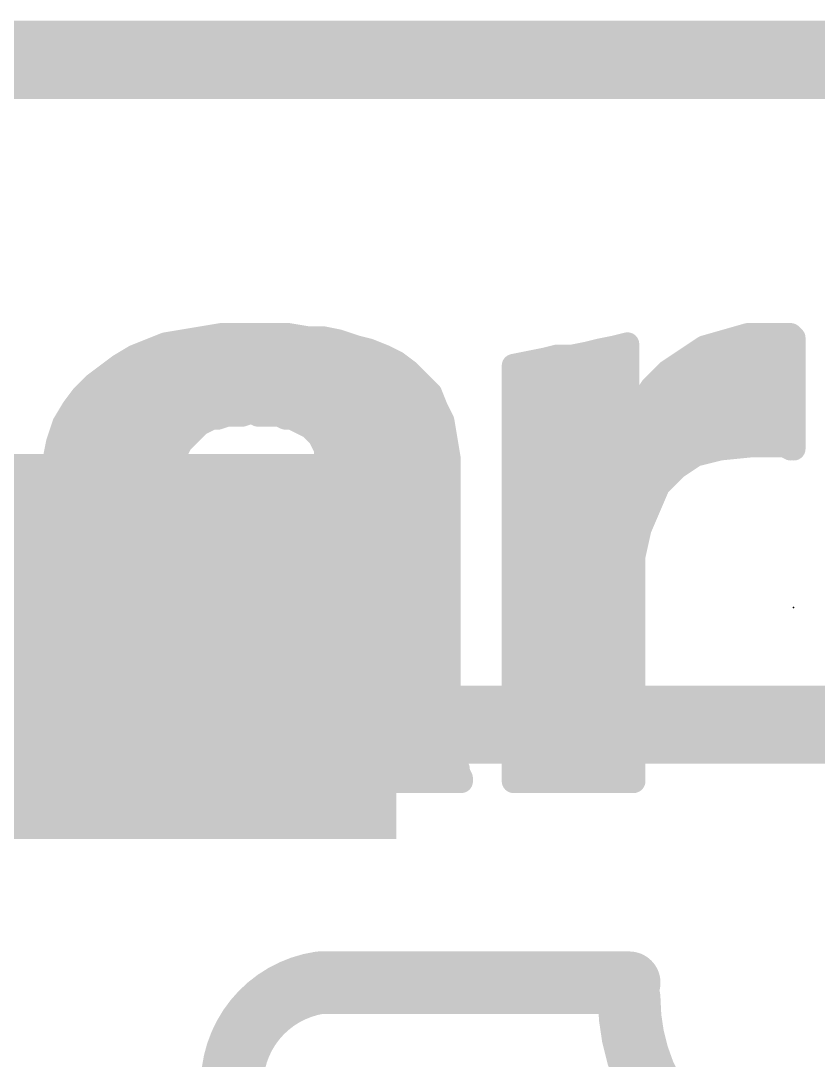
# Model space of a CAD drawing. Extents: x -29 to 78, y -18 to 17.
# Drawn here: x 10.064 to 12.653, y 13.261 to 16.637 of the extents above; entities that cross this region are included whole.
import ezdxf

# ---------------------------------------------------------------- set-up
doc = ezdxf.new("R2010")
doc.units = 0
for name, color, linetype in [('1', 12, 'CONTINUOUS'), ('16', 53, 'CONTINUOUS'), ('20', 53, 'CONTINUOUS'), ('21', 41, 'CONTINUOUS'), ('23', 53, 'CONTINUOUS')]:
    doc.layers.add(name, color=color, linetype=linetype)

# ---------------------------------------------------------------- blocks, each defined once
blk = doc.blocks.new('RECT')
blk.add_solid([(-0.5, -0.5), (0.5, -0.5), (-0.5, 0.5), (0.5, 0.5)])

msp = doc.modelspace()

# ---------------------------------------------------------------- linework, layer by layer
at = {"layer": '1', "const_width": 0.254}
msp.add_lwpolyline([(0, 16.51), (21.59, 16.51)], dxfattribs=at)
at = {"layer": '16', "const_width": 0.254}
for points in [[(0, 16.51), (21.59, 16.51)], [(9.783, 14.605), (10.037, 14.351)], [(14.732, 14.351), (10.037, 14.351)]]:
    msp.add_lwpolyline(points, dxfattribs=at)
at = {"layer": '16', "const_width": 0.127}
for points in [[(10.037, 14.4145, 1), (10.037, 14.2875)], [(9.9921, 14.3061, 1), (10.0819, 14.3959)]]:
    msp.add_lwpolyline(points, format="xyb", dxfattribs=at)
at = {"layer": '20', "const_width": 0.2032}
msp.add_lwpolyline([(0, 16.51), (21.59, 16.51)], dxfattribs=at)
at = {"layer": '21'}
for points, const_width in [([(10.534, 15.587), (10.714, 15.617)], 0.0762), ([(10.714, 15.617), (10.934, 15.617)], 0.0762), ([(10.934, 15.617), (10.994, 15.607)], 0.0762), ([(10.994, 15.607), (11.044, 15.607)], 0.0762), ([(11.044, 15.607), (11.094, 15.597)], 0.0762), ([(11.094, 15.597), (11.154, 15.577)], 0.0762), ([(12.284, 15.577), (12.424, 15.617)], 0.0762), ([(12.424, 15.617), (12.564, 15.617)], 0.0762), ([(12.564, 15.617), (12.574, 15.607)], 0.0762), ([(12.574, 15.607), (12.574, 15.247)], 0.0762), ([(10.434, 15.547), (10.534, 15.587)], 0.0762), ([(11.154, 15.577), (11.194, 15.567)], 0.0762), ([(11.194, 15.567), (11.244, 15.547)], 0.0762), ([(11.904, 15.557), (11.944, 15.567)], 0.0762), ([(11.944, 15.567), (11.994, 15.577)], 0.0762), ([(11.994, 15.577), (12.034, 15.587)], 0.0762), ([(12.034, 15.587), (12.034, 15.317)], 0.0762), ([(12.164, 15.497), (12.284, 15.577)], 0.0762), ([(10.384, 15.517), (10.434, 15.547)], 0.0762), ([(10.4303, 15.5448), (11.2484, 15.5448)], 0.0762), ([(11.244, 15.547), (11.284, 15.527)], 0.0762), ([(11.284, 15.527), (11.324, 15.497)], 0.0762), ([(11.664, 15.517), (11.764, 15.537)], 0.0762), ([(11.764, 15.537), (11.804, 15.547)], 0.0762), ([(11.7952, 15.5448), (12.034, 15.5448)], 0.0762), ([(11.804, 15.547), (11.854, 15.547)], 0.0762), ([(11.854, 15.547), (11.904, 15.557)], 0.0762), ([(12.2357, 15.5448), (12.574, 15.5448)], 0.0762), ([(10.304, 15.457), (10.384, 15.517)], 0.0762), ([(11.324, 15.497), (11.394, 15.427)], 0.0762), ([(11.664, 14.167), (11.664, 15.517)], 0.0762), ([(12.114, 15.447), (12.164, 15.497)], 0.0762), ([(10.3195, 15.4686), (11.3524, 15.4686)], 0.0762), ([(11.664, 15.4686), (12.034, 15.4686)], 0.0762), ([(12.1356, 15.4686), (12.574, 15.4686)], 0.0762), ([(10.264, 15.417), (10.304, 15.457)], 0.0762), ([(11.394, 15.427), (11.414, 15.377)], 0.0762), ([(12.074, 15.387), (12.114, 15.447)], 0.0762), ([(10.234, 15.377), (10.264, 15.417)], 0.0762), ([(10.2455, 15.3924), (11.4078, 15.3924)], 0.0762), ([(11.664, 15.3924), (12.034, 15.3924)], 0.0762), ([(12.0776, 15.3924), (12.574, 15.3924)], 0.0762), ([(10.204, 15.327), (10.234, 15.377)], 0.0762), ([(10.734, 15.357), (10.704, 15.347)], 0.0762), ([(10.784, 15.357), (10.734, 15.357)], 0.0762), ([(10.814, 15.367), (10.784, 15.357)], 0.0762), ([(10.834, 15.357), (10.814, 15.367)], 0.0762), ([(10.904, 15.357), (10.834, 15.357)], 0.0762), ([(10.924, 15.347), (10.904, 15.357)], 0.0762), ([(11.414, 15.377), (11.434, 15.337)], 0.0762), ([(12.044, 15.317), (12.074, 15.387)], 0.0762), ([(10.184, 15.267), (10.204, 15.327)], 0.0762), ([(10.644, 15.327), (10.584, 15.267)], 0.0762), ([(10.684, 15.347), (10.644, 15.327)], 0.0762), ([(10.704, 15.347), (10.684, 15.347)], 0.0762), ([(10.944, 15.347), (10.924, 15.347)], 0.0762), ([(11.004, 15.317), (10.944, 15.347)], 0.0762), ([(11.434, 15.337), (11.454, 15.217)], 0.0762), ([(10.2004, 15.3162), (10.6332, 15.3162)], 0.0762), ([(11.034, 15.287), (11.004, 15.317)], 0.0762), ([(11.0048, 15.3162), (11.4375, 15.3162)], 0.0762), ([(11.664, 15.3162), (12.574, 15.3162)], 0.0762), ([(12.034, 15.317), (12.044, 15.317)], 0.0762), ([(10.174, 15.217), (10.184, 15.267)], 0.0762), ([(10.584, 15.267), (10.564, 15.227)], 0.0762), ([(11.054, 15.247), (11.034, 15.287)], 0.0762), ([(12.434, 15.257), (12.334, 15.247)], 0.0762), ([(12.544, 15.257), (12.434, 15.257)], 0.0762), ([(12.564, 15.247), (12.544, 15.257)], 0.0762), ([(10.1786, 15.24), (10.5705, 15.24)], 0.0762), ([(10.564, 15.227), (10.564, 15.197)], 0.0762), ([(11.054, 15.227), (11.054, 15.247)], 0.0762), ([(11.054, 15.24), (11.4502, 15.24)], 0.0762), ([(11.064, 15.197), (11.054, 15.227)], 0.0762), ([(11.664, 15.24), (12.306, 15.24)], 0.0762), ([(12.254, 15.227), (12.194, 15.187)], 0.0762), ([(12.334, 15.247), (12.254, 15.227)], 0.0762), ([(12.574, 15.247), (12.564, 15.247)], 0.0762), ([(10.164, 15.147), (10.174, 15.217)], 0.0762), ([(10.564, 15.197), (10.554, 15.177)], 0.0762), ([(11.064, 15.167), (11.064, 15.197)], 0.0762), ([(11.454, 15.217), (11.454, 14.317)], 0.0762), ([(10.1664, 15.1638), (10.554, 15.1638)], 0.0762), ([(10.554, 15.177), (10.554, 15.147)], 0.0762), ([(11.054, 15.117), (11.064, 15.167)], 0.0762), ([(11.0634, 15.1638), (11.454, 15.1638)], 0.0762), ([(11.664, 15.1638), (12.1708, 15.1638)], 0.0762), ([(12.194, 15.187), (12.134, 15.127)], 0.0762), ([(10.554, 15.147), (10.164, 15.147)], 0.0762), ([(12.134, 15.127), (12.074, 14.987)], 0.0762), ([(11.024, 15.077), (11.054, 15.117)], 0.0762), ([(11.032, 15.0876), (11.454, 15.0876)], 0.0762), ([(11.664, 15.0876), (12.1171, 15.0876)], 0.0762), ([(10.984, 15.047), (11.024, 15.077)], 0.0762), ([(10.854, 15.017), (10.924, 15.027)], 0.0762), ([(10.924, 15.027), (10.984, 15.047)], 0.0762), ([(10.594, 14.977), (10.684, 14.997)], 0.0762), ([(10.684, 14.997), (10.774, 15.007)], 0.0762), ([(10.774, 15.007), (10.854, 15.017)], 0.0762), ([(10.8092, 15.0114), (10.8551, 15.0114)], 0.0762), ([(10.854, 15.017), (10.894, 14.807)], 0.0762), ([(10.894, 14.807), (10.854, 15.017)], 0.0762), ([(10.8551, 15.0114), (11.454, 15.0114)], 0.0762), ([(11.664, 15.0114), (12.0845, 15.0114)], 0.0762), ([(12.074, 14.987), (12.054, 14.897)], 0.0762), ([(10.424, 14.947), (10.514, 14.967)], 0.0762), ([(10.514, 14.967), (10.594, 14.977)], 0.0762), ([(10.674, 14.767), (10.594, 14.977)], 0.0762), ([(10.594, 14.977), (10.674, 14.767)], 0.0762), ([(10.274, 14.877), (10.344, 14.917)], 0.0762), ([(10.344, 14.917), (10.424, 14.947)], 0.0762), ([(10.3925, 14.9352), (10.6099, 14.9352)], 0.0762), ([(10.6099, 14.9352), (10.8696, 14.9352)], 0.0762), ([(10.8696, 14.9352), (11.454, 14.9352)], 0.0762), ([(11.664, 14.9352), (12.0625, 14.9352)], 0.0762), ([(12.054, 14.897), (12.054, 14.167)], 0.0762), ([(10.214, 14.817), (10.274, 14.877)], 0.0762), ([(10.256, 14.859), (10.639, 14.859)], 0.0762), ([(10.639, 14.859), (10.8841, 14.859)], 0.0762), ([(10.8841, 14.859), (11.048, 14.859)], 0.0762), ([(11.044, 14.857), (11.034, 14.847)], 0.0762), ([(11.064, 14.867), (11.044, 14.857)], 0.0762), ([(11.064, 14.677), (11.064, 14.867)], 0.0762), ([(11.064, 14.859), (11.454, 14.859)], 0.0762), ([(11.664, 14.859), (12.054, 14.859)], 0.0762), ([(10.164, 14.747), (10.214, 14.817)], 0.0762), ([(10.984, 14.827), (10.944, 14.807)], 0.0762), ([(11.004, 14.827), (10.984, 14.827)], 0.0762), ([(11.014, 14.837), (11.004, 14.827)], 0.0762), ([(11.034, 14.847), (11.014, 14.837)], 0.0762), ([(10.1896, 14.7828), (10.668, 14.7828)], 0.0762), ([(10.668, 14.7828), (10.7514, 14.7828)], 0.0762), ([(10.764, 14.787), (10.734, 14.777)], 0.0762), ([(10.804, 14.787), (10.764, 14.787)], 0.0762), ([(10.834, 14.797), (10.804, 14.787)], 0.0762), ([(10.874, 14.797), (10.834, 14.797)], 0.0762), ([(10.894, 14.807), (10.874, 14.797)], 0.0762), ([(10.944, 14.807), (10.894, 14.807)], 0.0762), ([(11.064, 14.7828), (11.454, 14.7828)], 0.0762), ([(11.664, 14.7828), (12.054, 14.7828)], 0.0762), ([(10.674, 14.767), (10.574, 14.717)], 0.0762), ([(10.694, 14.767), (10.674, 14.767)], 0.0762), ([(10.714, 14.777), (10.694, 14.767)], 0.0762), ([(10.734, 14.777), (10.714, 14.777)], 0.0762), ([(10.134, 14.657), (10.164, 14.747)], 0.0762), ([(10.574, 14.717), (10.534, 14.677)], 0.0762), ([(10.1505, 14.7066), (10.5636, 14.7066)], 0.0762), ([(11.064, 14.7066), (11.454, 14.7066)], 0.0762), ([(11.664, 14.7066), (12.054, 14.7066)], 0.0762), ([(10.124, 14.547), (10.134, 14.657)], 0.0762), ([(10.534, 14.677), (10.514, 14.637)], 0.0762), ([(11.054, 14.657), (11.064, 14.677)], 0.0762), ([(11.054, 14.627), (11.054, 14.657)], 0.0762), ([(10.1316, 14.6304), (10.514, 14.6304)], 0.0762), ([(10.514, 14.637), (10.514, 14.597)], 0.0762), ([(11.044, 14.607), (11.054, 14.627)], 0.0762), ([(11.054, 14.6304), (11.454, 14.6304)], 0.0762), ([(11.664, 14.6304), (12.054, 14.6304)], 0.0762), ([(10.514, 14.597), (10.504, 14.567)], 0.0762), ([(11.044, 14.577), (11.044, 14.607)], 0.0762), ([(10.124, 14.497), (10.124, 14.547)], 0.0762), ([(10.1247, 14.5542), (10.5104, 14.5542)], 0.0762), ([(10.504, 14.567), (10.514, 14.547)], 0.0762), ([(10.514, 14.547), (10.514, 14.527)], 0.0762), ([(11.014, 14.527), (11.034, 14.547)], 0.0762), ([(11.034, 14.547), (11.044, 14.577)], 0.0762), ([(11.0364, 14.5542), (11.454, 14.5542)], 0.0762), ([(11.664, 14.5542), (12.054, 14.5542)], 0.0762), ([(10.514, 14.527), (10.524, 14.497)], 0.0762), ([(11.004, 14.497), (11.014, 14.527)], 0.0762), ([(10.134, 14.447), (10.124, 14.497)], 0.0762), ([(10.524, 14.497), (10.524, 14.487)], 0.0762), ([(10.524, 14.487), (10.534, 14.467)], 0.0762), ([(10.954, 14.447), (11.004, 14.497)], 0.0762), ([(10.1278, 14.478), (10.5285, 14.478)], 0.0762), ([(10.154, 14.367), (10.134, 14.447)], 0.0762), ([(10.534, 14.467), (10.564, 14.437)], 0.0762), ([(10.924, 14.427), (10.954, 14.447)], 0.0762), ([(10.985, 14.478), (11.454, 14.478)], 0.0762), ([(11.664, 14.478), (12.054, 14.478)], 0.0762), ([(10.564, 14.437), (10.584, 14.427)], 0.0762), ([(10.584, 14.427), (10.594, 14.417)], 0.0762), ([(10.594, 14.417), (10.614, 14.407)], 0.0762), ([(10.804, 14.397), (10.924, 14.427)], 0.0762), ([(10.1453, 14.4018), (10.6444, 14.4018)], 0.0762), ([(10.614, 14.407), (10.634, 14.407)], 0.0762), ([(10.634, 14.407), (10.654, 14.397)], 0.0762), ([(10.654, 14.397), (10.804, 14.397)], 0.0762), ([(10.8232, 14.4018), (11.454, 14.4018)], 0.0762), ([(11.664, 14.4018), (12.054, 14.4018)], 0.0762), ([(10.174, 14.327), (10.154, 14.367)], 0.0762), ([(10.204, 14.287), (10.174, 14.327)], 0.0762), ([(10.1751, 14.3256), (11.454, 14.3256)], 0.0762), ([(11.454, 14.317), (11.464, 14.297)], 0.0762), ([(11.664, 14.3256), (12.054, 14.3256)], 0.0762), ([(10.264, 14.227), (10.204, 14.287)], 0.0762), ([(11.054, 14.287), (11.034, 14.257)], 0.0762), ([(11.074, 14.307), (11.054, 14.287)], 0.0762), ([(11.074, 14.287), (11.074, 14.307)], 0.0762), ([(11.084, 14.277), (11.074, 14.287)], 0.0762), ([(11.084, 14.217), (11.084, 14.277)], 0.0762), ([(11.464, 14.297), (11.464, 14.257)], 0.0762), ([(10.2416, 14.2494), (11.0226, 14.2494)], 0.0762), ([(11.034, 14.257), (11.004, 14.237)], 0.0762), ([(11.084, 14.2494), (11.4678, 14.2494)], 0.0762), ([(11.464, 14.257), (11.474, 14.237)], 0.0762), ([(11.664, 14.2494), (12.054, 14.2494)], 0.0762), ([(10.294, 14.207), (10.264, 14.227)], 0.0762), ([(10.974, 14.227), (10.944, 14.207)], 0.0762), ([(11.004, 14.237), (10.974, 14.227)], 0.0762), ([(11.094, 14.207), (11.084, 14.217)], 0.0762), ([(11.474, 14.237), (11.474, 14.227)], 0.0762), ([(11.474, 14.227), (11.484, 14.207)], 0.0762), ([(10.374, 14.167), (10.294, 14.207)], 0.0762), ([(10.894, 14.177), (10.864, 14.167)], 0.0762), ([(10.924, 14.197), (10.894, 14.177)], 0.0762), ([(10.944, 14.207), (10.924, 14.197)], 0.0762), ([(11.094, 14.197), (11.094, 14.207)], 0.0762), ([(11.104, 14.187), (11.094, 14.197)], 0.0762), ([(11.104, 14.167), (11.104, 14.187)], 0.0762), ([(11.484, 14.207), (11.484, 14.197)], 0.0762), ([(11.484, 14.197), (11.494, 14.177)], 0.0762), ([(11.494, 14.177), (11.494, 14.167)], 0.0762), ([(10.3616, 14.1732), (10.8826, 14.1732)], 0.0762), ([(10.414, 14.157), (10.374, 14.167)], 0.0762), ([(10.454, 14.137), (10.414, 14.157)], 0.0762), ([(10.764, 14.147), (10.734, 14.137)], 0.0762), ([(10.794, 14.147), (10.764, 14.147)], 0.0762), ([(10.824, 14.157), (10.794, 14.147)], 0.0762), ([(10.864, 14.167), (10.824, 14.157)], 0.0762), ([(11.104, 14.1732), (11.494, 14.1732)], 0.0762), ([(11.494, 14.167), (11.104, 14.167)], 0.0762), ([(11.664, 14.1732), (12.054, 14.1732)], 0.0762), ([(12.054, 14.167), (11.664, 14.167)], 0.0762), ([(10.504, 14.137), (10.454, 14.137)], 0.0762), ([(10.554, 14.127), (10.504, 14.137)], 0.0762), ([(10.634, 14.127), (10.554, 14.127)], 0.0762), ([(10.664, 14.137), (10.634, 14.127)], 0.0762), ([(10.734, 14.137), (10.664, 14.137)], 0.0762), ([(11.0347, 13.5128), (12.0396, 13.5128)], 0.2032)]:
    msp.add_lwpolyline(points, dxfattribs=dict(at, const_width=const_width))
for points, const_width in [([(10.714, 15.6361, 1), (10.714, 15.598)], 0.0381), ([(10.7171, 15.5982, 1), (10.7109, 15.6358)], 0.0381), ([(10.9371, 15.6358, 1), (10.9309, 15.5982)], 0.0381), ([(10.934, 15.598, 1), (10.934, 15.6361)], 0.0381), ([(10.994, 15.6261, 1), (10.994, 15.588)], 0.0381), ([(10.9909, 15.5882, 1), (10.9971, 15.6258)], 0.0381), ([(11.0477, 15.6257, 1), (11.0403, 15.5883)], 0.0381), ([(11.044, 15.588, 1), (11.044, 15.6261)], 0.0381), ([(11.1, 15.6151, 1), (11.088, 15.5789)], 0.0381), ([(11.0903, 15.5783, 1), (11.0977, 15.6157)], 0.0381), ([(12.424, 15.6361, 1), (12.424, 15.598)], 0.0381), ([(12.4292, 15.5987, 1), (12.4188, 15.6353)], 0.0381), ([(12.5775, 15.6305, 1), (12.5505, 15.6035)], 0.0381), ([(12.593, 15.607, 1), (12.5549, 15.607)], 0.0381), ([(12.5605, 15.5935, 1), (12.5875, 15.6205)], 0.0381), ([(12.564, 15.598, 1), (12.564, 15.6361)], 0.0381), ([(10.5309, 15.6058, 1), (10.5371, 15.5682)], 0.0381), ([(10.5411, 15.5693, 1), (10.5269, 15.6047)], 0.0381), ([(11.1586, 15.5955, 1), (11.1494, 15.5585)], 0.0381), ([(11.148, 15.5589, 1), (11.16, 15.5951)], 0.0381), ([(11.2011, 15.5847, 1), (11.1869, 15.5493)], 0.0381), ([(11.1894, 15.5485, 1), (11.1986, 15.5855)], 0.0381), ([(11.9403, 15.5857, 1), (11.9477, 15.5483)], 0.0381), ([(11.9486, 15.5485, 1), (11.9394, 15.5855)], 0.0381), ([(11.9894, 15.5955, 1), (11.9986, 15.5585)], 0.0381), ([(11.9977, 15.5583, 1), (11.9903, 15.5957)], 0.0381), ([(12.0531, 15.587, 1), (12.015, 15.587)], 0.0381), ([(12.0386, 15.5685, 1), (12.0294, 15.6055)], 0.0381), ([(12.2788, 15.5953, 1), (12.2892, 15.5587)], 0.0381), ([(12.2946, 15.5611, 1), (12.2734, 15.5929)], 0.0381), ([(10.4303, 15.5639, 1), (10.4303, 15.5258)], 0.0381), ([(10.4269, 15.5647, 1), (10.4411, 15.5293)], 0.0381), ([(10.4438, 15.5307, 1), (10.4242, 15.5633)], 0.0381), ([(11.2525, 15.564, 1), (11.2355, 15.53)], 0.0381), ([(11.2369, 15.5293, 1), (11.2511, 15.5647)], 0.0381), ([(11.2484, 15.5258, 1), (11.2484, 15.5639)], 0.0381), ([(11.2954, 15.5422, 1), (11.2726, 15.5118)], 0.0381), ([(11.2755, 15.51, 1), (11.2925, 15.544)], 0.0381), ([(11.7594, 15.5555, 1), (11.7686, 15.5185)], 0.0381), ([(11.7677, 15.5183, 1), (11.7603, 15.5557)], 0.0381), ([(11.7952, 15.5639, 1), (11.7952, 15.5258)], 0.0381), ([(11.804, 15.5661, 1), (11.804, 15.528)], 0.0381), ([(11.8086, 15.5285, 1), (11.7994, 15.5655)], 0.0381), ([(11.8503, 15.5657, 1), (11.8577, 15.5283)], 0.0381), ([(11.854, 15.528, 1), (11.854, 15.5661)], 0.0381), ([(11.8994, 15.5755, 1), (11.9086, 15.5385)], 0.0381), ([(11.9077, 15.5383, 1), (11.9003, 15.5757)], 0.0381), ([(12.034, 15.5258, 1), (12.034, 15.5639)], 0.0381), ([(12.2357, 15.5639, 1), (12.2357, 15.5258)], 0.0381), ([(12.574, 15.5258, 1), (12.574, 15.5639)], 0.0381), ([(10.3742, 15.5333, 1), (10.3938, 15.5007)], 0.0381), ([(10.3954, 15.5018, 1), (10.3726, 15.5322)], 0.0381), ([(11.3375, 15.5105, 1), (11.3105, 15.4835)], 0.0381), ([(11.3126, 15.4818, 1), (11.3354, 15.5122)], 0.0381), ([(11.683, 15.517, 1), (11.6449, 15.517)], 0.0381), ([(11.6603, 15.5357, 1), (11.6677, 15.4983)], 0.0381), ([(12.1534, 15.5129, 1), (12.1746, 15.4811)], 0.0381), ([(12.1775, 15.4835, 1), (12.1505, 15.5105)], 0.0381), ([(10.3195, 15.4877, 1), (10.3195, 15.4496)], 0.0381), ([(11.3524, 15.4496, 1), (11.3524, 15.4877)], 0.0381), ([(11.664, 15.4877, 1), (11.664, 15.4496)], 0.0381), ([(12.034, 15.4496, 1), (12.034, 15.4877)], 0.0381), ([(12.1356, 15.4877, 1), (12.1356, 15.4496)], 0.0381), ([(12.574, 15.4496, 1), (12.574, 15.4877)], 0.0381), ([(10.2926, 15.4722, 1), (10.3154, 15.4418)], 0.0381), ([(10.3175, 15.4435, 1), (10.2905, 15.4705)], 0.0381), ([(11.4117, 15.4341, 1), (11.3763, 15.4199)], 0.0381), ([(12.1005, 15.4605, 1), (12.1275, 15.4335)], 0.0381), ([(12.1299, 15.4364, 1), (12.0981, 15.4576)], 0.0381), ([(10.2455, 15.4115, 1), (10.2455, 15.3734)], 0.0381), ([(10.2505, 15.4305, 1), (10.2775, 15.4035)], 0.0381), ([(10.2792, 15.4056, 1), (10.2488, 15.4284)], 0.0381), ([(11.3805, 15.4135, 1), (11.4075, 15.4405)], 0.0381), ([(11.4078, 15.3734, 1), (11.4078, 15.4115)], 0.0381), ([(11.664, 15.4115, 1), (11.664, 15.3734)], 0.0381), ([(12.034, 15.3734, 1), (12.034, 15.4115)], 0.0381), ([(12.0776, 15.4115, 1), (12.0776, 15.3734)], 0.0381), ([(12.574, 15.3734, 1), (12.574, 15.4115)], 0.0381), ([(10.2188, 15.3884, 1), (10.2492, 15.3656)], 0.0381), ([(10.2503, 15.3672, 1), (10.2177, 15.3868)], 0.0381), ([(10.734, 15.3761, 1), (10.734, 15.338)], 0.0381), ([(10.74, 15.3389, 1), (10.728, 15.3751)], 0.0381), ([(10.778, 15.3751, 1), (10.79, 15.3389)], 0.0381), ([(10.784, 15.338, 1), (10.784, 15.3761)], 0.0381), ([(10.8225, 15.384, 1), (10.8055, 15.35)], 0.0381), ([(10.82, 15.3489, 1), (10.808, 15.3851)], 0.0381), ([(10.834, 15.3761, 1), (10.834, 15.338)], 0.0381), ([(10.9125, 15.374, 1), (10.8955, 15.34)], 0.0381), ([(10.904, 15.338, 1), (10.904, 15.3761)], 0.0381), ([(11.431, 15.3855, 1), (11.397, 15.3685)], 0.0381), ([(11.3963, 15.3699, 1), (11.4317, 15.3841)], 0.0381), ([(12.0581, 15.3976, 1), (12.0899, 15.3764)], 0.0381), ([(12.0915, 15.3795, 1), (12.0565, 15.3945)], 0.0381), ([(10.2221, 15.321, 1), (10.1859, 15.333)], 0.0381), ([(10.6355, 15.344, 1), (10.6525, 15.31)], 0.0381), ([(10.6575, 15.3135, 1), (10.6305, 15.3405)], 0.0381), ([(10.684, 15.3661, 1), (10.684, 15.328)], 0.0381), ([(10.6925, 15.33, 1), (10.6755, 15.364)], 0.0381), ([(10.698, 15.3651, 1), (10.71, 15.3289)], 0.0381), ([(10.704, 15.328, 1), (10.704, 15.3661)], 0.0381), ([(10.8255, 15.34, 1), (10.8425, 15.374)], 0.0381), ([(10.924, 15.3661, 1), (10.924, 15.328)], 0.0381), ([(10.9155, 15.33, 1), (10.9325, 15.364)], 0.0381), ([(10.9525, 15.364, 1), (10.9355, 15.33)], 0.0381), ([(10.944, 15.328, 1), (10.944, 15.3661)], 0.0381), ([(11.4528, 15.3401, 1), (11.4152, 15.3339)], 0.0381), ([(11.417, 15.3285, 1), (11.451, 15.3455)], 0.0381), ([(10.2004, 15.3353, 1), (10.2004, 15.2972)], 0.0381), ([(10.1877, 15.3368, 1), (10.2203, 15.3172)], 0.0381), ([(10.6332, 15.2972, 1), (10.6332, 15.3353)], 0.0381), ([(11.0175, 15.3305, 1), (10.9905, 15.3035)], 0.0381), ([(11.0048, 15.3353, 1), (11.0048, 15.2972)], 0.0381), ([(10.9955, 15.3, 1), (11.0125, 15.334)], 0.0381), ([(11.4375, 15.2972, 1), (11.4375, 15.3353)], 0.0381), ([(11.664, 15.3353, 1), (11.664, 15.2972)], 0.0381), ([(12.034, 15.3361, 1), (12.034, 15.298)], 0.0381), ([(12.015, 15.317, 1), (12.0531, 15.317)], 0.0381), ([(12.0265, 15.3245, 1), (12.0615, 15.3095)], 0.0381), ([(12.044, 15.298, 1), (12.044, 15.3361)], 0.0381), ([(12.574, 15.2972, 1), (12.574, 15.3353)], 0.0381), ([(10.2027, 15.2633, 1), (10.1653, 15.2707)], 0.0381), ([(10.5705, 15.2805, 1), (10.5975, 15.2535)], 0.0381), ([(10.601, 15.2585, 1), (10.567, 15.2755)], 0.0381), ([(11.051, 15.2955, 1), (11.017, 15.2785)], 0.0381), ([(11.0205, 15.2735, 1), (11.0475, 15.3005)], 0.0381), ([(12.434, 15.2761, 1), (12.434, 15.238)], 0.0381), ([(12.4359, 15.238, 1), (12.4321, 15.276)], 0.0381), ([(12.5525, 15.274, 1), (12.5355, 15.24)], 0.0381), ([(12.544, 15.238, 1), (12.544, 15.2761)], 0.0381), ([(10.1786, 15.2591, 1), (10.1786, 15.221)], 0.0381), ([(10.1659, 15.273, 1), (10.2021, 15.261)], 0.0381), ([(10.5831, 15.227, 1), (10.545, 15.227)], 0.0381), ([(10.5705, 15.221, 1), (10.5705, 15.2591)], 0.0381), ([(11.054, 15.2591, 1), (11.054, 15.221)], 0.0381), ([(11.0721, 15.233, 1), (11.0359, 15.221)], 0.0381), ([(11.0731, 15.247, 1), (11.035, 15.247)], 0.0381), ([(11.037, 15.2385, 1), (11.071, 15.2555)], 0.0381), ([(11.4502, 15.221, 1), (11.4502, 15.2591)], 0.0381), ([(11.664, 15.2591, 1), (11.664, 15.221)], 0.0381), ([(12.2494, 15.2455, 1), (12.2586, 15.2085)], 0.0381), ([(12.2646, 15.2111, 1), (12.2434, 15.2429)], 0.0381), ([(12.306, 15.221, 1), (12.306, 15.2591)], 0.0381), ([(12.3321, 15.266, 1), (12.3359, 15.228)], 0.0381), ([(12.3386, 15.2285, 1), (12.3294, 15.2655)], 0.0381), ([(12.564, 15.266, 1), (12.564, 15.2279)], 0.0381), ([(12.5549, 15.247, 1), (12.593, 15.247)], 0.0381), ([(12.5555, 15.23, 1), (12.5725, 15.264)], 0.0381), ([(12.574, 15.2279, 1), (12.574, 15.266)], 0.0381), ([(10.1553, 15.2207, 1), (10.1927, 15.2133)], 0.0381), ([(10.1929, 15.2143, 1), (10.1551, 15.2197)], 0.0381), ([(10.547, 15.2355, 1), (10.581, 15.2185)], 0.0381), ([(10.581, 15.1885, 1), (10.547, 15.2055)], 0.0381), ([(11.035, 15.227, 1), (11.0731, 15.227)], 0.0381), ([(11.0831, 15.197, 1), (11.045, 15.197)], 0.0381), ([(11.4731, 15.217, 1), (11.435, 15.217)], 0.0381), ([(11.4352, 15.2139, 1), (11.4728, 15.2201)], 0.0381), ([(12.2075, 15.1735, 1), (12.1805, 15.2005)], 0.0381), ([(10.1664, 15.1829, 1), (10.1664, 15.1448)], 0.0381), ([(10.537, 15.1855, 1), (10.571, 15.1685)], 0.0381), ([(10.5731, 15.177, 1), (10.535, 15.177)], 0.0381), ([(10.545, 15.197, 1), (10.5831, 15.197)], 0.0381), ([(10.554, 15.1448, 1), (10.554, 15.1829)], 0.0381), ([(11.0634, 15.1829, 1), (11.0634, 15.1448)], 0.0381), ([(11.0827, 15.1633, 1), (11.0453, 15.1707)], 0.0381), ([(11.0459, 15.191, 1), (11.0821, 15.203)], 0.0381), ([(11.454, 15.1448, 1), (11.454, 15.1829)], 0.0381), ([(11.664, 15.1829, 1), (11.664, 15.1448)], 0.0381), ([(12.1708, 15.1448, 1), (12.1708, 15.1829)], 0.0381), ([(12.1834, 15.2029, 1), (12.2046, 15.1711)], 0.0381), ([(10.164, 15.1661, 1), (10.164, 15.128)], 0.0381), ([(10.1451, 15.1497, 1), (10.1829, 15.1443)], 0.0381), ([(10.535, 15.147, 1), (10.5731, 15.147)], 0.0381), ([(10.554, 15.128, 1), (10.554, 15.1661)], 0.0381), ([(11.045, 15.167, 1), (11.0831, 15.167)], 0.0381), ([(12.1205, 15.1405, 1), (12.1475, 15.1135)], 0.0381), ([(12.1515, 15.1195, 1), (12.1165, 15.1345)], 0.0381), ([(11.032, 15.1067, 1), (11.032, 15.0686)], 0.0381), ([(11.0353, 15.1207, 1), (11.0727, 15.1133)], 0.0381), ([(11.0692, 15.1056, 1), (11.0388, 15.1284)], 0.0381), ([(11.454, 15.0686, 1), (11.454, 15.1067)], 0.0381), ([(11.664, 15.1067, 1), (11.664, 15.0686)], 0.0381), ([(12.1171, 15.0686, 1), (12.1171, 15.1067)], 0.0381), ([(11.0088, 15.0884, 1), (11.0392, 15.0656)], 0.0381), ([(11.0354, 15.0618, 1), (11.0126, 15.0922)], 0.0381), ([(10.918, 15.0451, 1), (10.93, 15.0089)], 0.0381), ([(10.9267, 15.0081, 1), (10.9213, 15.0459)], 0.0381), ([(10.9726, 15.0622, 1), (10.9954, 15.0318)], 0.0381), ([(10.99, 15.0289, 1), (10.978, 15.0651)], 0.0381), ([(10.6819, 15.0159, 1), (10.6861, 14.9781)], 0.0381), ([(10.6881, 14.9784, 1), (10.6799, 15.0156)], 0.0381), ([(10.7716, 15.0259, 1), (10.7764, 14.9881)], 0.0381), ([(10.7761, 14.9881, 1), (10.7719, 15.0259)], 0.0381), ([(10.8092, 15.0305, 1), (10.8092, 14.9924)], 0.0381), ([(10.8727, 15.0206, 1), (10.8353, 15.0134)], 0.0381), ([(10.8727, 15.0206, 1), (10.8353, 15.0134)], 0.0381), ([(10.8513, 15.0359, 1), (10.8567, 14.9981)], 0.0381), ([(10.8551, 15.0305, 1), (10.8551, 14.9924)], 0.0381), ([(10.8564, 14.9981, 1), (10.8516, 15.0359)], 0.0381), ([(10.8551, 14.9924, 1), (10.8551, 15.0305)], 0.0381), ([(11.454, 14.9924, 1), (11.454, 15.0305)], 0.0381), ([(11.664, 15.0305, 1), (11.664, 14.9924)], 0.0381), ([(12.0926, 14.9829, 1), (12.0554, 14.9911)], 0.0381), ([(12.0845, 14.9924, 1), (12.0845, 15.0305)], 0.0381), ([(10.5116, 14.9859, 1), (10.5164, 14.9481)], 0.0381), ([(10.5181, 14.9484, 1), (10.5099, 14.9856)], 0.0381), ([(10.6118, 14.9838, 1), (10.5762, 14.9702)], 0.0381), ([(10.6118, 14.9838, 1), (10.5762, 14.9702)], 0.0381), ([(10.5899, 14.9956, 1), (10.5981, 14.9584)], 0.0381), ([(10.5964, 14.9581, 1), (10.5916, 14.9959)], 0.0381), ([(12.0565, 14.9945, 1), (12.0915, 14.9795)], 0.0381), ([(10.3535, 14.9005, 1), (10.3345, 14.9335)], 0.0381), ([(10.3925, 14.9543, 1), (10.3925, 14.9162)], 0.0381), ([(10.4199, 14.9656, 1), (10.4281, 14.9284)], 0.0381), ([(10.4307, 14.9292, 1), (10.4173, 14.9648)], 0.0381), ([(10.6099, 14.9543, 1), (10.6099, 14.9162)], 0.0381), ([(10.6099, 14.9162, 1), (10.6099, 14.9543)], 0.0381), ([(10.8696, 14.9543, 1), (10.8696, 14.9162)], 0.0381), ([(10.8696, 14.9162, 1), (10.8696, 14.9543)], 0.0381), ([(11.454, 14.9162, 1), (11.454, 14.9543)], 0.0381), ([(11.664, 14.9543, 1), (11.664, 14.9162)], 0.0381), ([(12.0625, 14.9162, 1), (12.0625, 14.9543)], 0.0381), ([(10.3373, 14.9348, 1), (10.3507, 14.8992)], 0.0381), ([(12.0731, 14.897, 1), (12.035, 14.897)], 0.0381), ([(10.256, 14.878, 1), (10.256, 14.8399)], 0.0381), ([(10.2645, 14.8935, 1), (10.2835, 14.8605)], 0.0381), ([(10.2875, 14.8635, 1), (10.2605, 14.8905)], 0.0381), ([(10.639, 14.878, 1), (10.639, 14.8399)], 0.0381), ([(10.639, 14.8399, 1), (10.639, 14.878)], 0.0381), ([(10.8841, 14.878, 1), (10.8841, 14.8399)], 0.0381), ([(10.8841, 14.8399, 1), (10.8841, 14.878)], 0.0381), ([(11.0355, 14.874, 1), (11.0525, 14.84)], 0.0381), ([(11.0575, 14.8435, 1), (11.0305, 14.8705)], 0.0381), ([(11.0831, 14.867, 1), (11.045, 14.867)], 0.0381), ([(11.064, 14.878, 1), (11.064, 14.8399)], 0.0381), ([(11.048, 14.8399, 1), (11.048, 14.878)], 0.0381), ([(11.0725, 14.85, 1), (11.0555, 14.884)], 0.0381), ([(11.454, 14.8399, 1), (11.454, 14.878)], 0.0381), ([(11.664, 14.878, 1), (11.664, 14.8399)], 0.0381), ([(12.0354, 14.9011, 1), (12.0726, 14.8929)], 0.0381), ([(12.054, 14.8399, 1), (12.054, 14.878)], 0.0381), ([(10.2295, 14.8059, 1), (10.1985, 14.8281)], 0.0381), ([(10.984, 14.846, 1), (10.984, 14.8079)], 0.0381), ([(10.9925, 14.81, 1), (10.9755, 14.844)], 0.0381), ([(10.9905, 14.8405, 1), (11.0175, 14.8135)], 0.0381), ([(11.0055, 14.854, 1), (11.0225, 14.82)], 0.0381), ([(11.0275, 14.8235, 1), (11.0005, 14.8505)], 0.0381), ([(11.004, 14.8079, 1), (11.004, 14.846)], 0.0381), ([(11.0205, 14.8605, 1), (11.0475, 14.8335)], 0.0381), ([(11.0425, 14.83, 1), (11.0255, 14.864)], 0.0381), ([(10.1896, 14.8018, 1), (10.1896, 14.7637)], 0.0381), ([(10.2005, 14.8305, 1), (10.2275, 14.8035)], 0.0381), ([(10.668, 14.8018, 1), (10.668, 14.7637)], 0.0381), ([(10.668, 14.7637, 1), (10.668, 14.8018)], 0.0381), ([(10.764, 14.8061, 1), (10.764, 14.768)], 0.0381), ([(10.7514, 14.7637, 1), (10.7514, 14.8018)], 0.0381), ([(10.77, 14.7689, 1), (10.758, 14.8051)], 0.0381), ([(10.798, 14.8051, 1), (10.81, 14.7689)], 0.0381), ([(10.804, 14.768, 1), (10.804, 14.8061)], 0.0381), ([(10.834, 14.8161, 1), (10.834, 14.778)], 0.0381), ([(10.84, 14.7789, 1), (10.828, 14.8151)], 0.0381), ([(10.8655, 14.814, 1), (10.8825, 14.78)], 0.0381), ([(10.874, 14.778, 1), (10.874, 14.8161)], 0.0381), ([(10.894, 14.8261, 1), (10.894, 14.788)], 0.0381), ([(10.8753, 14.8034, 1), (10.9127, 14.8106)], 0.0381), ([(10.8753, 14.8034, 1), (10.9127, 14.8106)], 0.0381), ([(10.9025, 14.79, 1), (10.8855, 14.824)], 0.0381), ([(10.9355, 14.824, 1), (10.9525, 14.79)], 0.0381), ([(10.944, 14.788, 1), (10.944, 14.8261)], 0.0381), ([(11.064, 14.8018, 1), (11.064, 14.7637)], 0.0381), ([(11.454, 14.7637, 1), (11.454, 14.8018)], 0.0381), ([(11.664, 14.8018, 1), (11.664, 14.7637)], 0.0381), ([(12.054, 14.7637, 1), (12.054, 14.8018)], 0.0381), ([(10.674, 14.7861, 1), (10.674, 14.748)], 0.0381), ([(10.6562, 14.7602, 1), (10.6918, 14.7738)], 0.0381), ([(10.6562, 14.7602, 1), (10.6918, 14.7738)], 0.0381), ([(10.6825, 14.75, 1), (10.6655, 14.784)], 0.0381), ([(10.6855, 14.784, 1), (10.7025, 14.75)], 0.0381), ([(10.694, 14.748, 1), (10.694, 14.7861)], 0.0381), ([(10.714, 14.7961, 1), (10.714, 14.758)], 0.0381), ([(10.7225, 14.76, 1), (10.7055, 14.794)], 0.0381), ([(10.728, 14.7951, 1), (10.74, 14.7589)], 0.0381), ([(10.734, 14.758, 1), (10.734, 14.7961)], 0.0381), ([(10.1485, 14.7581, 1), (10.1795, 14.7359)], 0.0381), ([(10.1821, 14.741, 1), (10.1459, 14.753)], 0.0381), ([(10.5655, 14.734, 1), (10.5825, 14.7)], 0.0381), ([(10.5875, 14.7035, 1), (10.5605, 14.7305)], 0.0381), ([(10.1505, 14.7256, 1), (10.1505, 14.6875)], 0.0381), ([(10.5636, 14.6875, 1), (10.5636, 14.7256)], 0.0381), ([(11.064, 14.7256, 1), (11.064, 14.6875)], 0.0381), ([(11.454, 14.6875, 1), (11.454, 14.7256)], 0.0381), ([(11.664, 14.7256, 1), (11.664, 14.6875)], 0.0381), ([(12.054, 14.6875, 1), (12.054, 14.7256)], 0.0381), ([(10.153, 14.6553, 1), (10.115, 14.6587)], 0.0381), ([(10.5205, 14.6905, 1), (10.5475, 14.6635)], 0.0381), ([(10.551, 14.6685, 1), (10.517, 14.6855)], 0.0381), ([(11.0731, 14.657, 1), (11.035, 14.657)], 0.0381), ([(11.045, 14.677, 1), (11.0831, 14.677)], 0.0381), ([(11.081, 14.6685, 1), (11.047, 14.6855)], 0.0381), ([(10.1316, 14.6494, 1), (10.1316, 14.6113)], 0.0381), ([(10.1159, 14.663, 1), (10.1521, 14.651)], 0.0381), ([(10.5331, 14.637, 1), (10.495, 14.637)], 0.0381), ([(10.497, 14.6455, 1), (10.531, 14.6285)], 0.0381), ([(10.514, 14.6113, 1), (10.514, 14.6494)], 0.0381), ([(11.037, 14.6655, 1), (11.071, 14.6485)], 0.0381), ([(11.054, 14.6494, 1), (11.054, 14.6113)], 0.0381), ([(11.071, 14.6185, 1), (11.037, 14.6355)], 0.0381), ([(11.454, 14.6113, 1), (11.454, 14.6494)], 0.0381), ([(11.664, 14.6494, 1), (11.664, 14.6113)], 0.0381), ([(12.054, 14.6113, 1), (12.054, 14.6494)], 0.0381), ([(10.5321, 14.591, 1), (10.4959, 14.603)], 0.0381), ([(11.027, 14.6155, 1), (11.061, 14.5985)], 0.0381), ([(11.0631, 14.607, 1), (11.025, 14.607)], 0.0381), ([(11.035, 14.627, 1), (11.0731, 14.627)], 0.0381), ([(10.1431, 14.547, 1), (10.105, 14.547)], 0.0381), ([(10.1247, 14.5733, 1), (10.1247, 14.5352)], 0.0381), ([(10.521, 14.5755, 1), (10.487, 14.5585)], 0.0381), ([(10.4859, 14.573, 1), (10.5221, 14.561)], 0.0381), ([(10.495, 14.597, 1), (10.5331, 14.597)], 0.0381), ([(10.5331, 14.547, 1), (10.495, 14.547)], 0.0381), ([(10.5104, 14.5352, 1), (10.5104, 14.5733)], 0.0381), ([(11.0364, 14.5733, 1), (11.0364, 14.5352)], 0.0381), ([(11.0475, 14.5335, 1), (11.0205, 14.5605)], 0.0381), ([(11.025, 14.577, 1), (11.0631, 14.577)], 0.0381), ([(11.0621, 14.571, 1), (11.0259, 14.583)], 0.0381), ([(11.454, 14.5352, 1), (11.454, 14.5733)], 0.0381), ([(11.664, 14.5733, 1), (11.664, 14.5352)], 0.0381), ([(12.054, 14.5352, 1), (12.054, 14.5733)], 0.0381), ([(10.105, 14.5487, 1), (10.143, 14.5453)], 0.0381), ([(10.5321, 14.533, 1), (10.4959, 14.521)], 0.0381), ([(10.497, 14.5385, 1), (10.531, 14.5555)], 0.0381), ([(11.0005, 14.5405, 1), (11.0275, 14.5135)], 0.0381), ([(11.0321, 14.521, 1), (10.9959, 14.533)], 0.0381), ([(11.0159, 14.553, 1), (11.0521, 14.541)], 0.0381), ([(10.1427, 14.5007, 1), (10.1053, 14.4933)], 0.0381), ([(10.495, 14.527, 1), (10.5331, 14.527)], 0.0381), ([(10.541, 14.4955, 1), (10.507, 14.4785)], 0.0381), ([(10.5431, 14.497, 1), (10.505, 14.497)], 0.0381), ([(10.5059, 14.491, 1), (10.5421, 14.503)], 0.0381), ([(10.9859, 14.503, 1), (11.0221, 14.491)], 0.0381), ([(11.0175, 14.4835, 1), (10.9905, 14.5105)], 0.0381), ([(10.105, 14.497, 1), (10.1431, 14.497)], 0.0381), ([(10.1278, 14.4971, 1), (10.1278, 14.459)], 0.0381), ([(10.1525, 14.4516, 1), (10.1155, 14.4424)], 0.0381), ([(10.505, 14.487, 1), (10.5431, 14.487)], 0.0381), ([(10.5475, 14.4805, 1), (10.5205, 14.4535)], 0.0381), ([(10.517, 14.4585, 1), (10.551, 14.4755)], 0.0381), ([(10.5285, 14.459, 1), (10.5285, 14.4971)], 0.0381), ([(10.9646, 14.4311, 1), (10.9434, 14.4629)], 0.0381), ([(10.985, 14.4971, 1), (10.985, 14.459)], 0.0381), ([(11.454, 14.459, 1), (11.454, 14.4971)], 0.0381), ([(11.664, 14.4971, 1), (11.664, 14.459)], 0.0381), ([(12.054, 14.459, 1), (12.054, 14.4971)], 0.0381), ([(10.1153, 14.4433, 1), (10.1527, 14.4507)], 0.0381), ([(10.5725, 14.454, 1), (10.5555, 14.42)], 0.0381), ([(10.5505, 14.4235, 1), (10.5775, 14.4505)], 0.0381), ([(10.5975, 14.4405, 1), (10.5705, 14.4135)], 0.0381), ([(10.6025, 14.434, 1), (10.5855, 14.4)], 0.0381), ([(10.5755, 14.41, 1), (10.5925, 14.444)], 0.0381), ([(10.5805, 14.4035, 1), (10.6075, 14.4305)], 0.0381), ([(10.9134, 14.4429, 1), (10.9346, 14.4111)], 0.0381), ([(10.9286, 14.4085, 1), (10.9194, 14.4455)], 0.0381), ([(10.9405, 14.4605, 1), (10.9675, 14.4335)], 0.0381), ([(10.1453, 14.4209, 1), (10.1453, 14.3828)], 0.0381), ([(10.614, 14.4261, 1), (10.614, 14.388)], 0.0381), ([(10.6055, 14.39, 1), (10.6225, 14.424)], 0.0381), ([(10.6425, 14.424, 1), (10.6255, 14.39)], 0.0381), ([(10.634, 14.388, 1), (10.634, 14.4261)], 0.0381), ([(10.654, 14.4161, 1), (10.654, 14.378)], 0.0381), ([(10.6444, 14.3828, 1), (10.6444, 14.4209)], 0.0381), ([(10.6455, 14.38, 1), (10.6625, 14.414)], 0.0381), ([(10.7994, 14.4155, 1), (10.8086, 14.3785)], 0.0381), ([(10.804, 14.378, 1), (10.804, 14.4161)], 0.0381), ([(10.8232, 14.4209, 1), (10.8232, 14.3828)], 0.0381), ([(11.454, 14.3828, 1), (11.454, 14.4209)], 0.0381), ([(11.664, 14.4209, 1), (11.664, 14.3828)], 0.0381), ([(12.054, 14.3828, 1), (12.054, 14.4209)], 0.0381), ([(10.171, 14.3755, 1), (10.137, 14.3585)], 0.0381), ([(10.1355, 14.3624, 1), (10.1725, 14.3716)], 0.0381), ([(10.1892, 14.3384, 1), (10.1588, 14.3156)], 0.0381), ([(10.1751, 14.3447, 1), (10.1751, 14.3066)], 0.0381), ([(10.157, 14.3185, 1), (10.191, 14.3355)], 0.0381), ([(11.471, 14.3255, 1), (11.437, 14.3085)], 0.0381), ([(11.454, 14.3066, 1), (11.454, 14.3447)], 0.0381), ([(11.664, 14.3447, 1), (11.664, 14.3066)], 0.0381), ([(12.054, 14.3066, 1), (12.054, 14.3447)], 0.0381), ([(10.2175, 14.3005, 1), (10.1905, 14.2735)], 0.0381), ([(10.1888, 14.2756, 1), (10.2192, 14.2984)], 0.0381), ([(11.0405, 14.3005, 1), (11.0675, 14.2735)], 0.0381), ([(11.0699, 14.2764, 1), (11.0381, 14.2976)], 0.0381), ([(11.093, 14.307, 1), (11.0549, 14.307)], 0.0381), ([(11.0875, 14.3005, 1), (11.0605, 14.2735)], 0.0381), ([(11.0875, 14.2935, 1), (11.0605, 14.3205)], 0.0381), ([(11.1031, 14.277, 1), (11.065, 14.277)], 0.0381), ([(11.435, 14.317, 1), (11.4731, 14.317)], 0.0381), ([(11.4831, 14.297, 1), (11.445, 14.297)], 0.0381), ([(11.447, 14.2885, 1), (11.481, 14.3055)], 0.0381), ([(10.2416, 14.2685, 1), (10.2416, 14.2304)], 0.0381), ([(11.0181, 14.2676, 1), (11.0499, 14.2464)], 0.0381), ([(11.0226, 14.2304, 1), (11.0226, 14.2685)], 0.0381), ([(11.0446, 14.2411, 1), (11.0234, 14.2729)], 0.0381), ([(11.0549, 14.287, 1), (11.093, 14.287)], 0.0381), ([(11.084, 14.2685, 1), (11.084, 14.2304)], 0.0381), ([(11.0705, 14.2635, 1), (11.0975, 14.2905)], 0.0381), ([(11.481, 14.2655, 1), (11.447, 14.2485)], 0.0381), ([(11.4678, 14.2304, 1), (11.4678, 14.2685)], 0.0381), ([(11.664, 14.2685, 1), (11.664, 14.2304)], 0.0381), ([(12.054, 14.2304, 1), (12.054, 14.2685)], 0.0381), ([(10.2746, 14.2429, 1), (10.2534, 14.2111)], 0.0381), ([(10.2505, 14.2135, 1), (10.2775, 14.2405)], 0.0381), ([(10.968, 14.2451, 1), (10.98, 14.2089)], 0.0381), ([(10.9846, 14.2111, 1), (10.9634, 14.2429)], 0.0381), ([(10.9934, 14.2529, 1), (11.0146, 14.2211)], 0.0381), ([(11.01, 14.2189, 1), (10.998, 14.2551)], 0.0381), ([(11.0975, 14.2305, 1), (11.0705, 14.2035)], 0.0381), ([(11.445, 14.257, 1), (11.4831, 14.257)], 0.0381), ([(11.491, 14.2355, 1), (11.457, 14.2185)], 0.0381), ([(11.4931, 14.237, 1), (11.455, 14.237)], 0.0381), ([(11.457, 14.2285, 1), (11.491, 14.2455)], 0.0381), ([(10.3025, 14.224, 1), (10.2855, 14.19)], 0.0381), ([(10.2834, 14.1911, 1), (10.3046, 14.2229)], 0.0381), ([(10.9, 14.1589, 1), (10.888, 14.1951)], 0.0381), ([(10.9155, 14.214, 1), (10.9325, 14.18)], 0.0381), ([(10.9346, 14.1811, 1), (10.9134, 14.2129)], 0.0381), ([(10.9334, 14.2229, 1), (10.9546, 14.1911)], 0.0381), ([(10.9525, 14.19, 1), (10.9355, 14.224)], 0.0381), ([(11.065, 14.217, 1), (11.1031, 14.217)], 0.0381), ([(11.1131, 14.207, 1), (11.075, 14.207)], 0.0381), ([(11.1075, 14.2105, 1), (11.0805, 14.1835)], 0.0381), ([(11.075, 14.197, 1), (11.1131, 14.197)], 0.0381), ([(11.0805, 14.1935, 1), (11.1075, 14.2205)], 0.0381), ([(11.1231, 14.187, 1), (11.085, 14.187)], 0.0381), ([(11.0905, 14.1735, 1), (11.1175, 14.2005)], 0.0381), ([(11.455, 14.227, 1), (11.4931, 14.227)], 0.0381), ([(11.503, 14.207, 1), (11.4649, 14.207)], 0.0381), ([(11.501, 14.2055, 1), (11.467, 14.1885)], 0.0381), ([(11.4649, 14.197, 1), (11.503, 14.197)], 0.0381), ([(11.467, 14.1985, 1), (11.501, 14.2155)], 0.0381), ([(11.513, 14.177, 1), (11.4749, 14.177)], 0.0381), ([(10.3616, 14.1923, 1), (10.3616, 14.1542)], 0.0381), ([(10.3786, 14.1855, 1), (10.3694, 14.1485)], 0.0381), ([(10.3655, 14.15, 1), (10.3825, 14.184)], 0.0381), ([(10.4225, 14.174, 1), (10.4055, 14.14)], 0.0381), ([(10.4094, 14.1385, 1), (10.4186, 14.1755)], 0.0381), ([(10.764, 14.1661, 1), (10.764, 14.128)], 0.0381), ([(10.77, 14.1289, 1), (10.758, 14.1651)], 0.0381), ([(10.788, 14.1651, 1), (10.8, 14.1289)], 0.0381), ([(10.794, 14.128, 1), (10.794, 14.1661)], 0.0381), ([(10.8194, 14.1755, 1), (10.8286, 14.1385)], 0.0381), ([(10.83, 14.1389, 1), (10.818, 14.1751)], 0.0381), ([(10.858, 14.1851, 1), (10.87, 14.1489)], 0.0381), ([(10.8686, 14.1485, 1), (10.8594, 14.1855)], 0.0381), ([(10.8834, 14.1929, 1), (10.9046, 14.1611)], 0.0381), ([(10.8826, 14.1542, 1), (10.8826, 14.1923)], 0.0381), ([(11.104, 14.1923, 1), (11.104, 14.1542)], 0.0381), ([(11.104, 14.186, 1), (11.104, 14.1479)], 0.0381), ([(11.085, 14.167, 1), (11.1231, 14.167)], 0.0381), ([(11.4749, 14.167, 1), (11.513, 14.167)], 0.0381), ([(11.477, 14.1685, 1), (11.511, 14.1855)], 0.0381), ([(11.494, 14.1542, 1), (11.494, 14.1923)], 0.0381), ([(11.494, 14.1479, 1), (11.494, 14.186)], 0.0381), ([(11.6449, 14.167, 1), (11.683, 14.167)], 0.0381), ([(11.664, 14.1923, 1), (11.664, 14.1542)], 0.0381), ([(11.664, 14.186, 1), (11.664, 14.1479)], 0.0381), ([(12.035, 14.167, 1), (12.0731, 14.167)], 0.0381), ([(12.054, 14.1542, 1), (12.054, 14.1923)], 0.0381), ([(12.054, 14.1479, 1), (12.054, 14.186)], 0.0381), ([(10.454, 14.1561, 1), (10.454, 14.118)], 0.0381), ([(10.4455, 14.12, 1), (10.4625, 14.154)], 0.0381), ([(10.5077, 14.1557, 1), (10.5003, 14.1183)], 0.0381), ([(10.504, 14.118, 1), (10.504, 14.1561)], 0.0381), ([(10.554, 14.1461, 1), (10.554, 14.108)], 0.0381), ([(10.5503, 14.1083, 1), (10.5577, 14.1457)], 0.0381), ([(10.628, 14.1451, 1), (10.64, 14.1089)], 0.0381), ([(10.634, 14.108, 1), (10.634, 14.1461)], 0.0381), ([(10.664, 14.1561, 1), (10.664, 14.118)], 0.0381), ([(10.67, 14.1189, 1), (10.658, 14.1551)], 0.0381), ([(10.728, 14.1551, 1), (10.74, 14.1189)], 0.0381), ([(10.734, 14.118, 1), (10.734, 14.1561)], 0.0381), ([(11.0347, 13.5128, 0.4145), (10.7537, 13.1318)], 0.2032), ([(11.0347, 13.5636, 1), (11.0347, 13.462)], 0.1016), ([(11.0423, 13.4626, 1), (11.0271, 13.563)], 0.1016), ([(12.0396, 13.462, 1), (12.0396, 13.5636)], 0.1016), ([(12.0396, 13.462, 1), (13.3096, 13.462)], 0.2032), ([(12.0904, 13.462, 1), (11.9888, 13.462)], 0.1016)]:
    msp.add_lwpolyline(points, format="xyb", dxfattribs=dict(at, const_width=const_width))
at = {"layer": '23'}
msp.add_point((12.573, 14.732), dxfattribs=at)

# ---------------------------------------------------------------- block references
at = {"layer": '16', "xscale": 1.25, "yscale": 3, "rotation": 90}
msp.add_blockref('RECT', (9.783, 14.605), dxfattribs=at)

doc.saveas('drawing.dxf')
